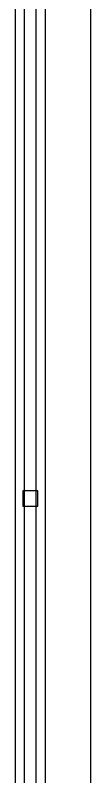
# Model space of a CAD drawing. Extents: x -23.2 to 18.8, y -18.4 to 11.3.
# Drawn here: x 0.599 to 0.724, y -3.537 to -2.285 of the extents above; entities that cross this region are included whole.
import ezdxf

# ---------------------------------------------------------------- set-up
doc = ezdxf.new("R2010")
doc.units = 0
for name, color, linetype in [('LOSAS', 3, 'Continuous'), ('RAILING', 8, 'Continuous'), ('VIGAS', 5, 'Continuous')]:
    doc.layers.add(name, color=color, linetype=linetype)

msp = doc.modelspace()

# ---------------------------------------------------------------- linework, layer by layer
at = {"layer": 'LOSAS'}
msp.add_line((0.7238, -4.1262), (0.7238, 0.1709), dxfattribs=at)
at = {"layer": 'RAILING'}
for p, q in [((0.5988, -1.0796), (0.5988, -4.1262)), ((0.6138, -1.0796), (0.6138, -4.1262)), ((0.6138, -1.0796), (0.6138, -4.1262)), ((0.6138, -1.0796), (0.6138, -4.1262)), ((0.6138, -1.0796), (0.6138, -4.1262)), ((0.6138, -1.0796), (0.6138, -4.1262)), ((0.6138, -1.0796), (0.6138, -4.1262)), ((0.6338, -4.1262), (0.6338, -1.0796)), ((0.6338, -4.1262), (0.6338, -1.0796)), ((0.6338, -4.1262), (0.6338, -1.0796)), ((0.6338, -4.1262), (0.6338, -1.0796)), ((0.6338, -4.1262), (0.6338, -1.0796)), ((0.6338, -4.1262), (0.6338, -1.0796)), ((0.6488, -4.1262), (0.6488, -1.0796)), ((0.6363, -3.0671), (0.6113, -3.0671)), ((0.6113, -3.0671), (0.6113, -3.0921)), ((0.6363, -3.0921), (0.6363, -3.0671)), ((0.6113, -3.0921), (0.6363, -3.0921))]:
    msp.add_line(p, q, dxfattribs=at)
at = {"layer": 'VIGAS'}
msp.add_line((0.7238, -4.1165), (0.7238, 0.0209), dxfattribs=at)

doc.saveas('drawing.dxf')
